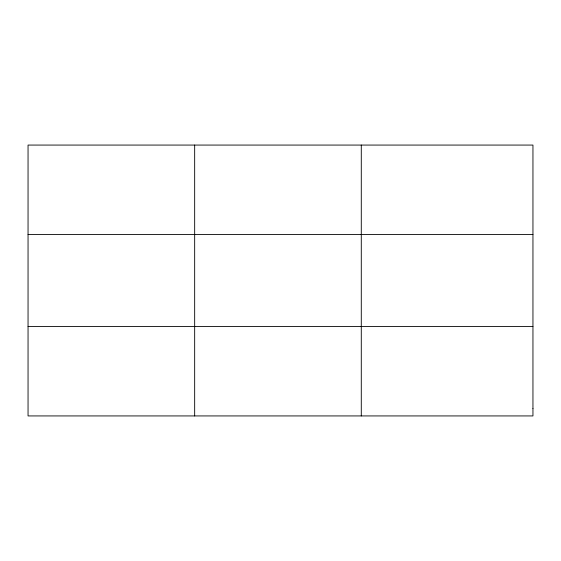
<?xml version="1.0" encoding="UTF-8"?>
<svg xmlns="http://www.w3.org/2000/svg" width="561" height="561" viewBox="0 0 561 561"><rect width="100%" height="100%" fill="white"/><g stroke="black" fill="none" stroke-linecap="round" stroke-linejoin="round"><path stroke-width="0.84" d="M194.667 145.068L194.667 415.932M361.284 145.068L361.284 415.932M28.05 234.456L532.95 234.456M28.05 326.544L532.95 326.544M532.95 408.485L532.95 415.932L28.05 415.932L28.05 145.068L532.95 145.068L532.95 408.485"/></g></svg>
